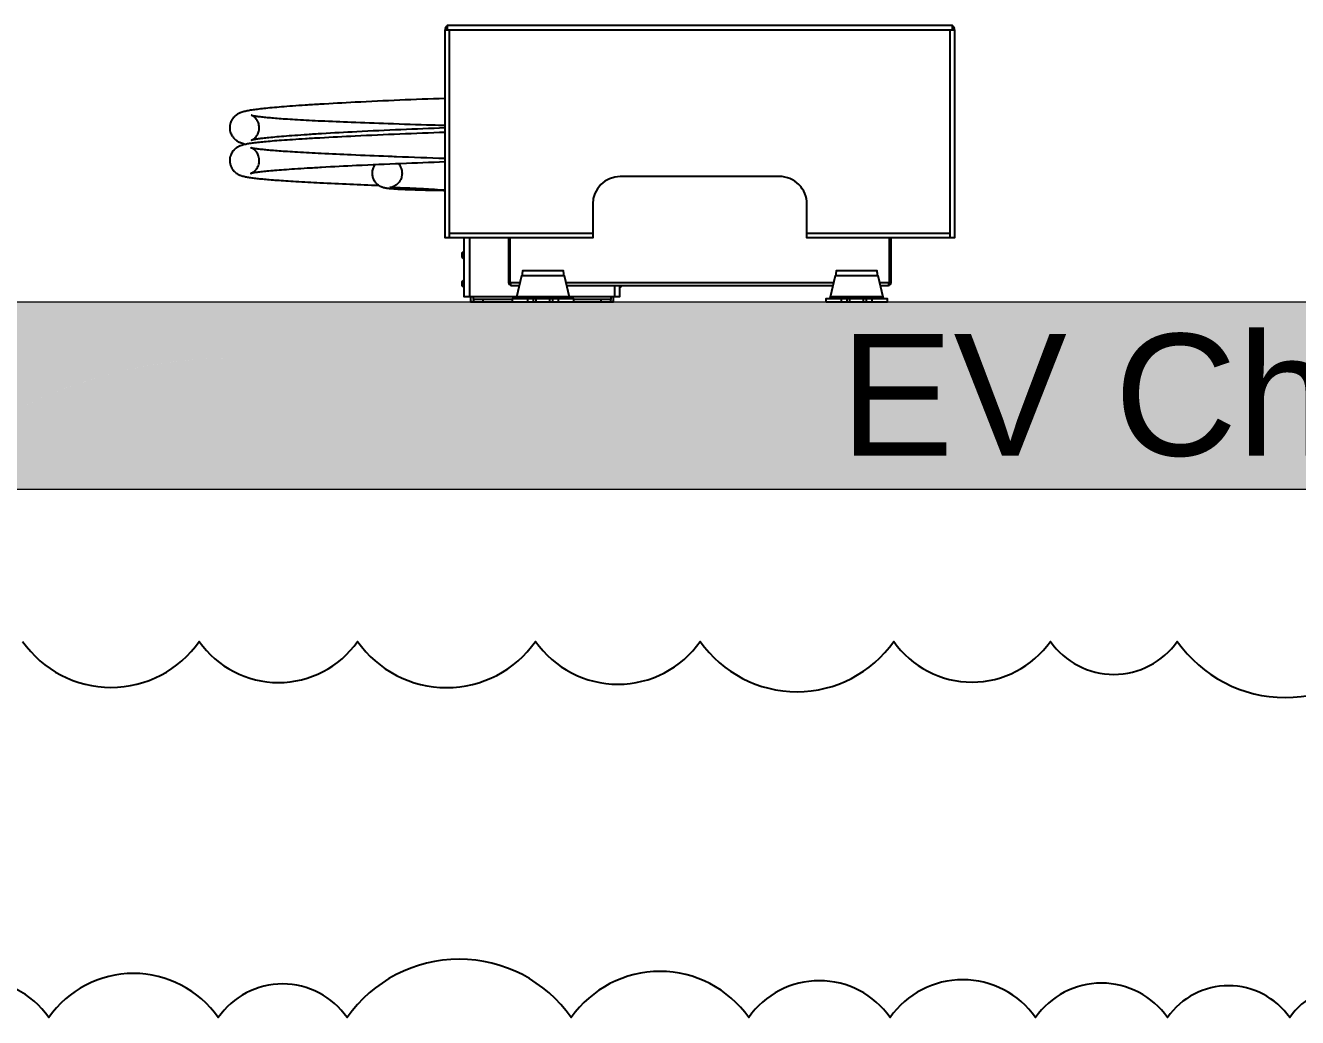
# Model space of a CAD drawing. Header units: inches. Extents: x 0.9 to 36.3, y 0.7 to 23.3.
# Drawn here: x 2.736 to 4.231, y 10.475 to 11.642 of the extents above; entities that cross this region are included whole.
import ezdxf

# ---------------------------------------------------------------- set-up
doc = ezdxf.new("R2010")
doc.units = ezdxf.units.IN
doc.linetypes.add('DASHED2', pattern=[0.375, 0.25, -0.125])
doc.layers.add('Clouds', color=250, linetype='Continuous')
doc.layers.add('PDF_Text', color=7, linetype='Continuous')
doc.layers.add('EV charger', color=7, linetype='Continuous', true_color=0x91d48c)
doc.layers.add('PDF_Geometry', color=7, linetype='Continuous', lineweight=9, true_color=0x777777)
doc.styles.get("Standard").update_dxf_attribs({"font": 'arial.ttf'})

msp = doc.modelspace()

# ---------------------------------------------------------------- hatches: boundary and pattern name
at = {"layer": 'PDF_Geometry', "linetype": 'DASHED2', "ltscale": 0.08, "transparency": 33554559}
h = msp.add_hatch(color=256, dxfattribs=at)
h.dxf.hatch_style = 1
h.paths.add_polyline_path([(6.6833339690795, 11.31600645046563), (2.83582044899245, 11.31600645046563), (2.853715273157727, 11.23603393031853, -0.0574622775176085), (2.983159488842627, 11.25044191385433, -0.1916160290956931), (3.376811756932224, 11.09631539787148), (6.6833339690795, 11.09631539787148)])
h.paths.add_polyline_path([(2.83582044899245, 11.31600645046563), (2.351412249099488, 11.31600645046563), (2.351412249099488, 11.09631539787148), (2.591689441998241, 11.09631539787148, -0.132885945219118), (2.853715273157727, 11.23603393031853)])
h.paths.add_polyline_path([(2.983159488842643, 11.25044191385433, 0.1918128923761628), (2.591689441998241, 11.09631539787148), (3.376811756932224, 11.09631539787148, 0.1916160290956894)])

# ---------------------------------------------------------------- linework, layer by layer
at = {"layer": 'Clouds', "linetype": 'Continuous'}
for points in [[(2.732372405132086, 10.91726101033395, 0.52056705), (2.940093588029514, 10.91726101033395, 0.52056705), (3.126093730449224, 10.91726101033395, 0.52056705), (3.335271663532306, 10.91726101033395, 0.52056705), (3.528925848128597, 10.91726101033395, 0.52056705), (3.756264328917195, 10.91726101033395, 0.52056705), (3.940413015095363, 10.91726101033395, 0.52056705), (4.089615973356215, 10.91726101033395, 0.52056705), (4.343383483351027, 10.91726101033395, 0.52056705), (4.499052296486193, 10.91726101033396, 0.52056705), (4.657907242010654, 10.91726101033396, 0.52056705), (4.813502810723078, 10.91726101033396, 0.52056705), (4.960960110241903, 10.91726101033396, 0.52056705), (5.11698293808699, 10.91726101033396, 0.52056705), (5.303662625984366, 10.91726101033396, 0.52056705), (5.536266566941224, 10.91726101033396, 0.52056705), (5.696505018228597, 10.91726101033396, 0.52056705), (5.840320442283286, 10.91726101033396, 0.52056705), (5.97919593693746, 10.91726101033396, 0.52056705), (6.226465038981182, 10.91726101033396, 0.52056705), (6.408387908534901, 10.91726101033396, 0.52056705)], [(6.425612653206359, 10.47493714993605, 0.52056705), (6.270997745931767, 10.47493714993605, 0.52056705), (6.050214640978615, 10.47493714993605, 0.52056705), (5.796064632331704, 10.47493714993605, 0.52056705), (5.57909837563035, 10.47493714993605, 0.52056705), (5.381594789705486, 10.47493714993605, 0.52056705), (5.239240184971044, 10.47493714993605, 0.52056705), (5.004422634793527, 10.47493714993605, 0.52056705), (4.853897207788716, 10.47493714993605, 0.52056705), (4.618920961361925, 10.47493714993605, 0.52056705), (4.364640740407919, 10.47493714993605, 0.52056705), (4.221700180291542, 10.47493714993605, 0.52056705), (4.078006830274758, 10.47493714993605, 0.52056705), (3.922830382425801, 10.47493714993605, 0.52056705), (3.751995904648361, 10.47493714993605, 0.52056705), (3.58580024031127, 10.47493714993605, 0.52056705), (3.377277437898276, 10.47493714993605, 0.52056705), (3.113825387563077, 10.47493714993605, 0.52056705), (2.962233847293901, 10.47493714993605, 0.52056705), (2.763086330991932, 10.47493714993605, 0.52056705), (2.5881745803485, 10.47493714993605, 0.52056705)]]:
    msp.add_lwpolyline(points, format="xyb", dxfattribs=at)
at = {"layer": 'EV charger'}
for points in [[(3.231639331400477, 11.64115510247777, 0.2678582864546047), (3.228943297328689, 11.63648360456335)], [(3.229284569256065, 11.63648360456349, 0.01189157157464229), (3.229215927597825, 11.63634658132849)], [(3.827814746905248, 11.63648360456334, 0.2678582864550726), (3.825118712833462, 11.64115510247777)], [(3.827542116636298, 11.63634658132847, 0.01189157157464751), (3.82747347497806, 11.63648360456347)], [(3.171690968954517, 11.48741697267345, 0.001140636840955137), (3.228905124382623, 11.48532485239785)], [(3.305712321875441, 11.33834112594985, -0.003270568352220085), (3.30552552509149, 11.33891516953328), (3.305375839692063, 11.33938581636501), (3.305375839692063, 11.39189946900055)], [(3.751045722358733, 11.33834112594995, 0.003270568353529399), (3.751232519142449, 11.33891516953328), (3.751382204541873, 11.33938581636501), (3.751382204541873, 11.39189946900055)], [(3.250966660005911, 11.36746092715427, -0.4142135628055661), (3.249139472640236, 11.36928811452264), (3.249139472640236, 11.37362768451073, -0.4142135628055661), (3.250966660005911, 11.3754548718791)], [(3.250966660005911, 11.33388635930999, -0.4142135628055661), (3.249139472640236, 11.33571354667836), (3.249139472640236, 11.34005311666645, -0.4142135628055661), (3.250966660005911, 11.34188030403482)], [(3.303577426930573, 11.33938581636501, 0.4142135623725838), (3.307174252453557, 11.33578899084203), (3.316435822112732, 11.33578899084203)], [(3.43459899025625, 11.33388635930999, 0.4142135628055661), (3.436426177621926, 11.33571354667836)], [(3.740322222121387, 11.33578899084203), (3.749583791780383, 11.33578899084203, 0.4142135623725836), (3.753180617303364, 11.33938581636501)]]:
    msp.add_lwpolyline(points, format="xyb", dxfattribs=at)
msp.add_lwpolyline([(3.654267915421351, 11.43146454975336, 0.414213562373095), (3.62189648571451, 11.4638359794602), (3.43486155851943, 11.4638359794602, 0.414213562373095), (3.402490128812587, 11.43146454975336), (3.402490128812587, 11.39189946900055), (3.228943297328691, 11.39189946900055), (3.228943297328691, 11.63648360456335), (3.229284569256011, 11.63648360456335), (3.827473474977927, 11.63648360456335), (3.827814746905248, 11.63648360456335), (3.827814746905248, 11.39189946900055), (3.654267915421348, 11.39189946900055)], format="xyb", close=True, dxfattribs=at)
for points in [[(3.231702766375518, 11.63705794728539), (3.22906699713787, 11.63763229000725)], [(3.230627326036265, 11.64039966375886), (3.231715260104175, 11.63925167841277)], [(3.231640916470926, 11.63648360456335), (3.231640916470926, 11.64187884284782), (3.82511712776301, 11.64187884284782), (3.82511712776301, 11.63648360456335)], [(3.234338535613164, 11.39189946900055), (3.234338535613164, 11.63648360456335)], [(3.822419508620775, 11.63648360456335), (3.822419508620775, 11.39189946900055)], [(3.826130718197854, 11.64039966375886), (3.825042784129945, 11.63925167841277)], [(3.8250552778586, 11.63705794728539), (3.827691047096248, 11.63763229000725)], [(3.228935685805109, 11.55564269270986), (3.228447828108579, 11.55562496449998)], [(3.234338535613164, 11.39729470728503), (3.402490128812587, 11.39729470728503)], [(3.654267915421349, 11.39729470728503), (3.822419508620775, 11.39729470728503)], [(3.313116336022087, 11.32249296561377), (3.251423456847331, 11.32249296561377), (3.251423456847331, 11.39189946900055)], [(3.257909971995477, 11.32249296561377), (3.257909971995477, 11.39189946900055)], [(3.303577426930573, 11.39189946900055), (3.303577426930573, 11.33938581636501), (3.305375839692063, 11.33938581636501), (3.317321018403606, 11.33938581636501)], [(3.739437025830512, 11.33938581636501), (3.751382204541873, 11.33938581636501), (3.753180617303366, 11.33938581636501), (3.753180617303366, 11.39189946900055)], [(3.251423456847331, 11.3754548718791), (3.250966660005911, 11.3754548718791), (3.250966660005911, 11.36746092715427), (3.251423456847331, 11.36746092715427)], [(3.368320286344255, 11.35129368336886), (3.368320286344255, 11.3528739120762), (3.319763141783996, 11.3528739120762), (3.319763141783996, 11.35129368336886)], [(3.736994902449944, 11.35129368336886), (3.736994902449944, 11.3528739120762), (3.688437757889683, 11.3528739120762), (3.688437757889683, 11.35129368336886)], [(3.251423456847331, 11.34188030403482), (3.250966660005911, 11.34188030403482), (3.250966660005911, 11.33388635930999), (3.251423456847331, 11.33388635930999)], [(3.370762409724825, 11.33938581636501), (3.685995634509295, 11.33938581636501)], [(3.371647606015698, 11.33578899084203), (3.68511043821842, 11.33578899084203)], [(3.434142193414832, 11.33578899084203), (3.434142193414832, 11.32249296561377), (3.374967092106163, 11.32249296561377)], [(3.428340873528815, 11.32249296561377), (3.428340873528815, 11.33578899084203)], [(3.434142193414832, 11.33388635930999), (3.43459899025625, 11.33388635930999), (3.43459899025625, 11.33578899084203)], [(3.426330967426572, 11.32249296561377), (3.426330967426572, 11.31600645046563), (3.25923468283559, 11.31600645046563), (3.25923468283559, 11.32249296561377)], [(3.262477940409665, 11.31925476154557), (3.262477940409665, 11.32249296561377)], [(3.308073458834303, 11.3192497080397), (3.262477940409665, 11.3192497080397), (3.262477940409665, 11.31600645046563)], [(3.273897861445134, 11.31600645046563), (3.273897861445134, 11.3192497080397)], [(3.308073458834303, 11.31600645046563), (3.308073458834303, 11.32050248236935), (3.380009969293949, 11.32050248236935), (3.380009969293949, 11.31600645046563)], [(3.326057586449213, 11.31600645046563), (3.326057586449213, 11.32050248236935)], [(3.332352031114435, 11.32050248236935), (3.332352031114435, 11.31600645046563)], [(3.335948856637416, 11.31600645046563), (3.335948856637416, 11.32050248236935)], [(3.352134571490836, 11.31600645046563), (3.352134571490836, 11.32050248236935)], [(3.355731397013818, 11.31600645046563), (3.355731397013818, 11.32050248236935)], [(3.362025841679037, 11.32050248236935), (3.362025841679037, 11.31600645046563)], [(3.423772905114628, 11.31600645046563), (3.423772905114628, 11.3192497080397), (3.380009969293949, 11.3192497080397)], [(3.412352984079159, 11.31600645046563), (3.412352984079159, 11.3192497080397)], [(3.423772905114628, 11.32249296561377), (3.423772905114628, 11.31925476154557)], [(3.694732202554902, 11.31600645046563), (3.694732202554902, 11.32050248236935)], [(3.70102664722012, 11.32050248236935), (3.70102664722012, 11.31600645046563)], [(3.704623472743103, 11.31600645046563), (3.704623472743103, 11.32050248236935)], [(3.720809187596521, 11.31600645046563), (3.720809187596521, 11.32050248236935)], [(3.724406013119506, 11.31600645046563), (3.724406013119506, 11.32050248236935)], [(3.730700457784726, 11.32050248236935), (3.730700457784726, 11.31600645046563)], [(3.25923468283559, 11.31687547871339), (3.262477940409665, 11.31687547871339)], [(3.423772905114628, 11.31687547871339), (3.426330967426572, 11.31687547871339)]]:
    msp.add_lwpolyline(points, dxfattribs=at)
for points in [[(3.368770718070401, 11.34747867379172), (3.374967092106163, 11.32230089513085), (3.313116336022087, 11.32230089513085), (3.319312710057848, 11.34747867379172)], [(3.73744533417609, 11.34747867379172), (3.743641708211851, 11.32230089513085), (3.681790952127774, 11.32230089513085), (3.687987326163537, 11.34747867379172)], [(3.67674807493999, 11.31600645046563), (3.67674807493999, 11.32050248236935), (3.748684585399638, 11.32050248236935), (3.748684585399638, 11.31600645046563)]]:
    msp.add_lwpolyline(points, close=True, dxfattribs=at)
for points, start_tangent, end_tangent in [([(3.22894329732869, 11.6352119347043), (3.22921592759779, 11.63634658132833)], (1.224646799147355e-16, 0.9999999999999999), (0.4264467028281881, 0.9045126918108817)), ([(3.827814746905247, 11.6352119347043), (3.827542116636149, 11.63634658132833)], (1.224646799147355e-16, 0.9999999999999999), (-0.4264467028281879, 0.9045126918108819)), ([(3.228447828108581, 11.55562496449998), (3.175577590163562, 11.55354778459032), (3.123259888237008, 11.5511106133641), (3.0817477258993, 11.54878492266804), (3.064602926548206, 11.5476806765092), (3.049630929342209, 11.54662443219919), (3.036652835479726, 11.54561962815897), (3.025518181632534, 11.54465944266042), (3.016087499884593, 11.54373381019466), (3.008206668621759, 11.54282904294703), (3.001691960660811, 11.54192254583728), (2.998873265678497, 11.54145567915461), (2.996293041719241, 11.54096633561683), (2.993892919217725, 11.54043484256101), (2.991587402160179, 11.53982343420468), (2.989242064424264, 11.53905251276235), (2.987989882701291, 11.53855681982922), (2.986634752249919, 11.53793579772405), (2.985110774221587, 11.53710890473742), (2.983329063128598, 11.535924514591), (2.981222747511995, 11.53411588976619), (2.978850114766004, 11.53123859946326), (2.977685978795154, 11.52922937362377), (2.976686944003549, 11.52678770246938), (2.976012431133744, 11.52396383238494), (2.975803961446382, 11.52091751948514), (2.976113681807642, 11.51788976224512), (2.976872721762352, 11.51511486097019), (2.97793167445429, 11.51273765909688), (2.979132751119377, 11.51079455581807), (2.981535234217485, 11.50802742101671), (2.983646605055283, 11.506293750378), (2.98542823635701, 11.50515928518254), (2.98695317615994, 11.50436721668633), (2.988301072880839, 11.50377655391466), (2.989534863472015, 11.50330932340662), (2.99183073353616, 11.50258494688908), (2.994073707004985, 11.50201042594146), (2.99501430303662, 11.50179821690941)], (-0.99933951036277, -0.03633927665624685), (0.977050240691368, -0.2130089837658025)), ([(3.001115522606986, 11.5360374133083), (3.001245420728475, 11.53600056000146), (3.001968342819974, 11.53581744089343), (3.003162223005472, 11.53556155247064), (3.004758962593632, 11.5352663160062), (3.006718307561811, 11.53494856674518), (3.011633636470727, 11.53427851539826), (3.017794932415404, 11.53358886344774), (3.025164117305159, 11.53289434722161), (3.033811229093619, 11.53219759470193), (3.043840570673169, 11.53149711241968), (3.055359532987679, 11.53079030639015), (3.083307394205619, 11.52934422249329), (3.118552708405754, 11.52782904831894), (3.161882628836444, 11.52623391775971), (3.21367088054527, 11.52463283473191), (3.228904251741944, 11.52421806290244)], (-0.9419144657888372, 0.3358528534012023), (0.9996505662363183, -0.02643379320885258)), ([(3.228931533728817, 11.5209030177522), (3.177052799203303, 11.51886258179564), (3.125035348618235, 11.51643948308183), (3.083881011830111, 11.51413396848559), (3.066939679585625, 11.51304284863468), (3.052188356079796, 11.51200219796895), (3.03947353534931, 11.51101784804787), (3.028689460182932, 11.51008803067076), (3.019738424014148, 11.50920975644075), (3.012537373973829, 11.50838365826677), (3.007032862762634, 11.50761927632316), (3.004916329431913, 11.50726911870923), (3.003238050179801, 11.50695153895275), (3.002026747760974, 11.50668457785329), (3.001338271379288, 11.50650436933065), (3.001277400346447, 11.50648887930659), (3.001537632308149, 11.50659280857908), (3.002036641612065, 11.50682275642806), (3.002837269200067, 11.50725909886889), (3.004027934432849, 11.50805344964279), (3.005675690586739, 11.50947257201896), (3.007722432085256, 11.51196092254856), (3.008773429831225, 11.51377589755212), (3.009692561633186, 11.51602346819612), (3.010320429475841, 11.5186533913147), (3.010515534825982, 11.52150591401213), (3.01022575354452, 11.5243400410321), (3.009519978813527, 11.52692147528807), (3.008547640216844, 11.5291053765625), (3.007466549245632, 11.53085534888185), (3.005404243239462, 11.53323674355669), (3.003766808614682, 11.53458539125196), (3.002593054463701, 11.53533557643872), (3.001810114567698, 11.53574413361208), (3.001338522327107, 11.53595207949788), (3.001115522606986, 11.5360374133083)], (-0.9993366636140489, -0.03641747872576297), (-0.9419144657880953, 0.3358528534032832)), ([(3.228935758930912, 11.51567368827674), (3.175611727491988, 11.51362078944904), (3.123328105120387, 11.51129928666374), (3.081849975794891, 11.50913758234342), (3.064722116658089, 11.50812575884948), (3.049766684937762, 11.50716476889878), (3.036806823254011, 11.50625575708465), (3.025695601479164, 11.50539209743851), (3.016296029609086, 11.50456465125832), (3.008458057505203, 11.50376145652655), (3.005071189261226, 11.50336354386555), (3.002005056891546, 11.50296357877641), (2.999228017135329, 11.50255606396093), (2.996699830854673, 11.5021320484956), (2.99436564367281, 11.50167571385651), (2.992144453417771, 11.5011564620196), (2.98990595063744, 11.50050865453587), (2.98871518298505, 11.50009391604196), (2.987423464702708, 11.49957329952737), (2.985957199131326, 11.49887379474485), (2.984207042188358, 11.4978508638442), (2.982057395250322, 11.4962271528421), (2.979481324052015, 11.49347556626197), (2.978137451068357, 11.49143583251329), (2.976932085317957, 11.48884454795857), (2.976086871773734, 11.48573250879237), (2.975819102311299, 11.4823038983953), (2.976212010892932, 11.47890501329968), (2.977153019566599, 11.47586826212819), (2.97841488265496, 11.47336938158164), (2.979783435139328, 11.47141686582857), (2.982360778667907, 11.46879441572288), (2.984494859159954, 11.46724730860242), (2.986232271227182, 11.46627024967363), (2.987691754140768, 11.46560019499515), (2.98897187474066, 11.46510379812496), (2.990142388579508, 11.46471101252959), (2.992331006655938, 11.46409774956531), (2.994490051598564, 11.46360474673666), (2.996737333500924, 11.46317164965413), (2.999137600073108, 11.46277146697395), (3.001729132234018, 11.46239073246642), (3.00453600723676, 11.46202212496276), (3.007574183618162, 11.46166137688597), (3.014385617512922, 11.46095383269468), (3.022244213109012, 11.4602548116451), (3.031274847400689, 11.45955467665416), (3.041606378211645, 11.45884561959615), (3.053364857743644, 11.45812067108049), (3.081656605612007, 11.4565975939735), (3.117124116356633, 11.45493693378398), (3.150802463868478, 11.45350552148806)], (-0.999347591453482, -0.03611635995119798), (0.9991693765335649, -0.0407499324849421)), ([(3.000536642732157, 11.49783500708368), (3.000773937963381, 11.49777201935031), (3.00158105541158, 11.49758940797575), (3.002841647866294, 11.49734732639556), (3.004492430499785, 11.49707256499889), (3.006496585276038, 11.49677838906151), (3.008831497824844, 11.49647191879701), (3.011482672491548, 11.49615722082884), (3.017698482714611, 11.49551196428138), (3.025112086303167, 11.49485271386393), (3.033796041760599, 11.49417956818618), (3.043856073248704, 11.4934892107329), (3.055400710550492, 11.4927774862538), (3.083388187893535, 11.49127094335612), (3.11866110431959, 11.48961945391458), (3.162014446181772, 11.48779827744988), (3.171690968950416, 11.48741697267357)], (-0.9528415254970726, 0.3034683299595061), (0.99924171961376, -0.03893566210219277)), ([(3.2289315606266, 11.48093424871189), (3.17703820155526, 11.47893354818713), (3.124998134138492, 11.47662291808672), (3.083815193582092, 11.47447669006317), (3.066858011776847, 11.47347496540035), (3.05209047137259, 11.47252606870343), (3.039357252565911, 11.47163300668945), (3.02854918111331, 11.47079301337726), (3.019566160851025, 11.47000244970402), (3.012321155749911, 11.46926049992298), (3.009329801561615, 11.46890917177901), (3.006753707917858, 11.4685733207366), (3.00459488230839, 11.46825684687323), (3.002863928100223, 11.4679671038922), (3.001586063899042, 11.46771831309654), (3.000812656105744, 11.46753947529012), (3.000644378401727, 11.46749463170084), (3.000842926219983, 11.46756458499076), (3.001278265644832, 11.46774117698645), (3.002020936752856, 11.46809724737133), (3.003179818598418, 11.46877727978733), (3.004870692665277, 11.47005860309878), (3.007120676078541, 11.47246828766239), (3.00835131922114, 11.47433724468106), (3.009476694974504, 11.47675786450462), (3.010275181223546, 11.47969934779884), (3.010529508950295, 11.48295750804291), (3.010156467049577, 11.48618604556447), (3.009268656331436, 11.48905254860118), (3.008093345330678, 11.49138127731256), (3.006844721923271, 11.49316373438968), (3.004607458947113, 11.49544633406209), (3.00294724125615, 11.49665392570796), (3.001817657098771, 11.49729177900152), (3.001100150064065, 11.49762291276499), (3.000696336172711, 11.49778064832105), (3.000536642732157, 11.49783500708368)], (-0.9993439440400995, -0.03621714387384795), (-0.9528415255068253, 0.3034683299288838)), ([(3.160908772153507, 11.4498430812098), (3.159948296415418, 11.44998638556883), (3.15896160234549, 11.45015797902984), (3.157870961480058, 11.45038534917172), (3.157242153919979, 11.45053863734941), (3.156515076196725, 11.4507395333545), (3.155634094374118, 11.45102106095583), (3.154506839952562, 11.4514495976053), (3.152974740036645, 11.45217210826905), (3.150772321275011, 11.45355101273488), (3.149313934789844, 11.45474410430433), (3.147599367340553, 11.45654508332062), (3.145755591543973, 11.45926445226231), (3.144195537403661, 11.46315625710189), (3.143609981919396, 11.46800213210126), (3.144403124955534, 11.47285773089057), (3.146174156161025, 11.47675443323972), (3.146773855954128, 11.47766950917885)], (-0.9904712603845879, 0.1377195786813413), (0.5742428193465507, 0.8186850337149968)), ([(3.174216811342994, 11.47883164110534), (3.174377298657792, 11.4786399227403), (3.176194288411292, 11.47595951942684), (3.177738590779719, 11.47210629089044), (3.178319412417893, 11.46729859171756), (3.17753253711603, 11.46248075712595), (3.175778758879415, 11.45862139619409), (3.173773916375913, 11.45596345998475), (3.171949228528999, 11.45424696751534), (3.170430874973995, 11.45314700815908), (3.168224259558453, 11.45194821711115), (3.166794578253342, 11.45138364902037), (3.165844498752584, 11.45109270847898), (3.165200682345292, 11.45093362225919), (3.164763670921532, 11.45084415702095), (3.164474193373103, 11.4507941429894), (3.164295281998641, 11.45076769947705), (3.164180704377242, 11.45075336548279)], (0.6472583608059522, -0.7622706962534976), (0.9938573043921567, 0.1106691398103195)), ([(3.167601378807544, 11.44917447514471), (3.165098696925363, 11.44938069932813), (3.163964006809426, 11.44948760097354), (3.16289618648856, 11.44959862211734), (3.161883417818106, 11.44971590367516), (3.160908772153507, 11.4498430812098)], (-0.9971335337519893, 0.07566185212688621), (-0.9904712603836808, 0.1377195786878641)), ([(3.164180704377242, 11.45075336548279), (3.164304834278635, 11.45076408576065), (3.164609241801286, 11.45078465633547), (3.165061169530793, 11.45080786687447), (3.165641924968315, 11.45082992205053), (3.166342044677422, 11.45084868244953), (3.168078867429245, 11.45087127115728), (3.170246193778487, 11.45086888720417), (3.172835976660179, 11.45083767420873), (3.175849003985193, 11.45077494117647), (3.179290931514568, 11.45067851413172), (3.187497316050973, 11.45037699069125), (3.197515048425101, 11.44991494569599), (3.209425109372209, 11.44925440329199), (3.223337368225557, 11.44835110769451), (3.228926629270003, 11.44795286851135)], (0.9938573043972667, 0.1106691397644297), (0.9973505702511021, -0.07274503433088572)), ([(3.228927383381342, 11.44719019123301), (3.223612409280989, 11.4472508396425), (3.208905954040107, 11.44750340140902), (3.196387170290268, 11.44783120379504), (3.18591634453263, 11.44820026706468), (3.181399348729885, 11.44839051291255), (3.17732919949874, 11.44858285916391), (3.173687475832527, 11.44877729348399), (3.170453268410275, 11.44897415754028), (3.167601378807544, 11.44917447514471)], (-0.9999500158779303, 0.009998287139654765), (-0.9971335337519731, 0.07566185212709763)), ([(3.319763141783995, 11.35129368336886), (3.319722190769396, 11.35101178525853), (3.319681241768297, 11.35071187707632), (3.319640294430557, 11.35039549079224), (3.319599346267881, 11.35006425288682), (3.319558394792167, 11.34971985880866), (3.319517443929175, 11.34936408099011), (3.319476493328212, 11.34899866869403), (3.319435546916469, 11.34862549788597), (3.31939460220243, 11.34824647553482), (3.319353656699606, 11.34786354871914), (3.319312710057849, 11.34747867379172)], (-0.1486588614265678, -0.9888885391788889), (-0.1057033076417451, -0.994397712564543)), ([(3.368770718070401, 11.34747867379172), (3.368729767055803, 11.34786358975245), (3.368688818054705, 11.34824654883488), (3.368647870716963, 11.34862559436739), (3.368606922554287, 11.34899877922646), (3.368565971078575, 11.3493641966187), (3.368525020215583, 11.3497199710663), (3.368484069614619, 11.35006435399502), (3.368443123202876, 11.35039557385607), (3.368402178488837, 11.35071193635956), (3.368361232986014, 11.35101181634859), (3.368320286344259, 11.35129368336886)], (-0.1057033075806945, 0.9943977125710324), (-0.1486588613143674, 0.9888885391957558)), ([(3.688437757889683, 11.35129368336886), (3.688396806875084, 11.35101178525853), (3.688355857873987, 11.35071187707632), (3.688314910536243, 11.35039549079223), (3.688273962373568, 11.35006425288681), (3.688233010897856, 11.34971985880866), (3.688192060034861, 11.34936408099011), (3.6881511094339, 11.34899866869403), (3.688110163022158, 11.34862549788596), (3.688069218308118, 11.34824647553481), (3.688028272805295, 11.34786354871914), (3.687987326163537, 11.34747867379172)], (-0.1486588614265678, -0.9888885391788889), (-0.1057033076417451, -0.994397712564543)), ([(3.73744533417609, 11.34747867379172), (3.73740438316149, 11.34786358975245), (3.737363434160393, 11.34824654883488), (3.737322486822652, 11.34862559436739), (3.737281538659975, 11.34899877922646), (3.737240587184266, 11.3493641966187), (3.73719963632127, 11.3497199710663), (3.737158685720305, 11.3500643539952), (3.737117739308566, 11.35039557385607), (3.737076794594525, 11.35071193635956), (3.737035849091702, 11.35101181634859), (3.736994902449944, 11.35129368336886)], (-0.1057033075806945, 0.9943977125710324), (-0.1486588613143674, 0.9888885391957558)), ([(3.307174252453557, 11.33578899084203), (3.306724649263183, 11.33606278288236), (3.30627504607281, 11.33684247664692), (3.305825442882439, 11.33800937082831), (3.305712321875384, 11.33834112594987)], (-0.9999999999999999, 1.224646799147355e-16), (-0.3166740960344663, 0.9485344047006169)), ([(3.749583791780382, 11.33578899084203), (3.750033394970754, 11.33606278288236), (3.750482998161128, 11.33684247664692), (3.750932601351499, 11.33800937082831), (3.751045722358552, 11.33834112594987)], (0.9999999999999999, -1.224646799147355e-16), (0.3166740960344664, 0.9485344047006169)), ([(3.313116336022087, 11.32230089513085), (3.313038419580038, 11.32212486234315), (3.312960602637335, 11.32195066069699), (3.312882696558282, 11.32177951367163), (3.312804675722332, 11.32161317007476), (3.312726625524774, 11.32145353379999), (3.312648521494606, 11.32130206322862), (3.312570373815165, 11.3211602222992), (3.312492209492131, 11.32102940592056), (3.312414049932196, 11.32091084709978), (3.312335893994983, 11.32080564034978), (3.312257734901374, 11.32071479918047), (3.312179619598396, 11.32063926107617), (3.312101711514653, 11.32057985970193), (3.312023821298858, 11.32053701746478), (3.311945927705647, 11.32051115260468), (3.311867856799368, 11.32050248236935)], (-0.4042315291132244, -0.914656695635463), (-0.9999999999999999, 1.224646799147355e-16)), ([(3.376215571329065, 11.32050248236935), (3.376137654887018, 11.32051111835193), (3.376059837944313, 11.32053691545359), (3.375981931865078, 11.32057971825605), (3.375903911029309, 11.32063917231767), (3.375825860831572, 11.32071462049018), (3.375747756801406, 11.32080536068059), (3.375669609121964, 11.32091051606325), (3.375591444799111, 11.32102904464893), (3.375513285238994, 11.32115981891432), (3.375435129301959, 11.32130164461154), (3.375356970208171, 11.32145319937363), (3.375278854905197, 11.32161295565036), (3.37520094682145, 11.32177904696032), (3.375123056605656, 11.32195014730176), (3.375045163012445, 11.32212451443337), (3.374967092106163, 11.32230089513085)], (-0.9999999999999999, 1.224646799147355e-16), (-0.4042315291506673, 0.9146566956189154)), ([(3.681790952127774, 11.32230089513085), (3.681713035685727, 11.32212486234315), (3.681635218743024, 11.32195066069699), (3.681557312663969, 11.32177951367163), (3.681479291828021, 11.32161317007476), (3.681401241630461, 11.32145353379999), (3.681323137600296, 11.32130206322862), (3.681244989920855, 11.3211602222992), (3.681166825597822, 11.32102940592056), (3.681088666037883, 11.32091084709978), (3.681010510100669, 11.32080564034978), (3.680932351007061, 11.32071479918047), (3.680854235704085, 11.32063926107617), (3.680776327620342, 11.32057985970193), (3.680698437404547, 11.32053701746478), (3.680620543811335, 11.32051115260468), (3.680542472905056, 11.32050248236935)], (-0.4042315291132244, -0.914656695635463), (-0.9999999999999999, 1.224646799147355e-16)), ([(3.74489018743475, 11.32050248236935), (3.744812270992705, 11.32051111835193), (3.744734454050001, 11.32053691545359), (3.744656547970768, 11.32057971825605), (3.744578527134996, 11.32063917231767), (3.744500476937259, 11.32071462049018), (3.744422372907095, 11.32080536068059), (3.744344225227652, 11.32091051606325), (3.744266060904796, 11.32102904464893), (3.744187901344683, 11.32115981891432), (3.744109745407648, 11.32130164461154), (3.74403158631386, 11.32145319937363), (3.743953471010883, 11.32161295565036), (3.74387556292714, 11.32177904696032), (3.743797672711347, 11.32195014730176), (3.743719779118134, 11.32212451443337), (3.743641708211851, 11.32230089513085)], (-0.9999999999999999, 1.224646799147355e-16), (-0.4042315291506673, 0.9146566956189154))]:
    msp.add_spline(points, degree=3, dxfattribs=dict(at, start_tangent=start_tangent, end_tangent=end_tangent))
at = {"layer": 'PDF_Geometry', "linetype": 'ByBlock'}
msp.add_lwpolyline([(2.351448281605876, 11.09631539787148), (6.6833339690795, 11.09631539787148), (6.6833339690795, 11.31600645046563), (2.351448281605877, 11.31600645046563)], dxfattribs=at)

# ---------------------------------------------------------------- texts
at = {"layer": 'PDF_Text', "linetype": 'ByBlock', "insert": (3.240682779166419, 11.27879264861728), "char_height": 0.1431900536381488, "width": 2.717170563238086, "attachment_point": 1}
msp.add_mtext('\\pxqc;EV Charging Station', dxfattribs=at)

doc.saveas('drawing.dxf')
